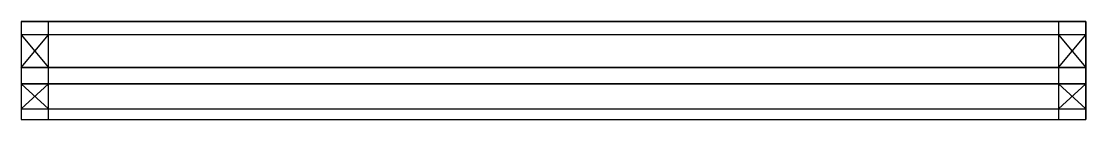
# Model space of a CAD drawing. Extents: x 0 to 393, y -36 to 0.
import ezdxf

# ---------------------------------------------------------------- set-up
doc = ezdxf.new("R2010")
doc.units = 0
doc.layers.get('0').update_dxf_attribs({"linetype": 'CONTINUOUS'})

msp = doc.modelspace()

# ---------------------------------------------------------------- linework, layer by layer
at = {"linetype": 'CONTINUOUS'}
for p, q in [((0, 0), (0, -36.19)), ((0, 0), (392.91, 0)), ((0, 0), (0, -36.19)), ((392.91, 0), (0, 0)), ((10, -36.19), (10, 0)), ((382.91, 0), (382.91, -36.19)), ((392.91, 0), (392.91, -36.19)), ((392.91, -36.19), (392.91, 0)), ((392.91, -5), (0, -5)), ((392.91, -5), (0, -5)), ((0, -5), (10, -17)), ((0, -17), (10, -5)), ((10, -17), (10, -5)), ((382.91, -5), (382.91, -17)), ((382.91, -17), (392.91, -5)), ((382.91, -5), (392.91, -17)), ((392.91, -17), (0, -17)), ((0, -17), (392.91, -17)), ((392.91, -23), (0, -23)), ((0, -23), (392.91, -23)), ((0, -23), (10, -32.19)), ((0, -32.19), (10, -23)), ((10, -35), (10, -23)), ((382.91, -23), (382.91, -35)), ((382.91, -32.19), (392.91, -23)), ((382.91, -23), (392.91, -32.19)), ((0, -32.19), (392.91, -32.19)), ((0, -36.19), (392.91, -36.19))]:
    msp.add_line(p, q, dxfattribs=at)

doc.saveas('drawing.dxf')
